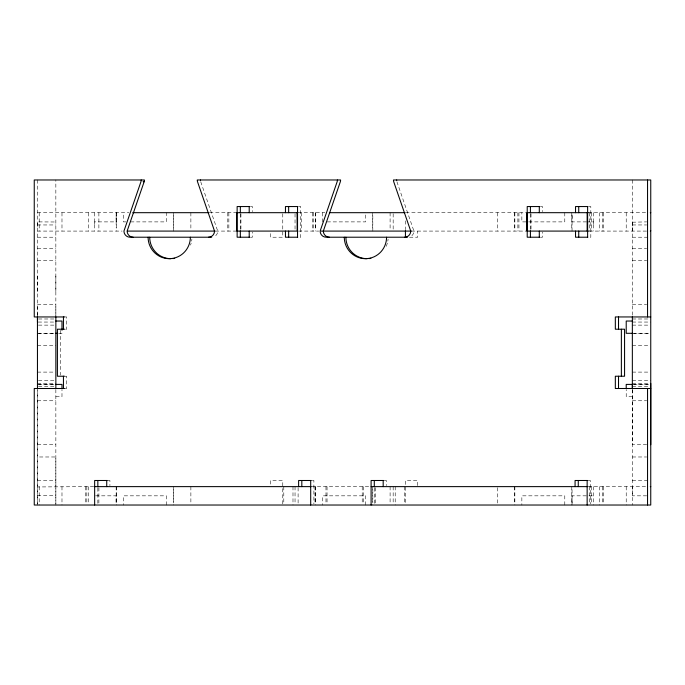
<?xml version="1.0" encoding="UTF-8"?>
<svg xmlns="http://www.w3.org/2000/svg" width="685" height="685" viewBox="0 0 685 685"><rect width="100%" height="100%" fill="white"/><g stroke="black" fill="none" stroke-linecap="round" stroke-linejoin="round"><path stroke-width="0.51" stroke-dasharray="3.42 2.57" d="M37.452 226.487L37.452 221.889L55.853 221.991M37.444 503.98L37.452 389.534L37.452 505.025M37.452 315.922L37.452 306.726M37.452 291.39L37.452 276.064M55.853 306.726L55.853 315.922L55.845 179.975M55.853 291.39L55.853 276.064M55.853 503.954L55.853 456.981L37.452 456.981M632.349 222.205L646.657 221.889M646.657 495.829L632.349 495.829L632.349 494.142M632.349 493.774L632.349 492.986M632.349 492.13L632.349 491.676M632.349 490.409L632.349 489.604M632.349 488.833L632.349 488.131M632.349 487.806L632.349 486.949M632.349 389.731L632.349 444.719L646.657 444.719M632.349 229.398L632.349 230.759M632.349 229.038L632.349 228.242M632.349 227.386L632.349 226.941M632.349 225.665L632.349 224.86M632.349 224.089L632.349 223.387M632.349 223.062L632.349 221.889M37.452 495.503L55.853 495.503M572.061 502.978L572.112 495.829L593.51 495.829M593.51 224.183L593.612 221.889L587.396 221.889M250.393 206.553L252.405 206.553L252.405 211.665M298.6 206.553L300.732 206.553L300.732 237.215L297.53 237.215M540.362 206.553L542.494 206.553L542.494 211.665M588.68 206.553L590.812 206.553L590.812 237.215L587.619 237.215M37.452 212.684L128.814 212.684M209.636 212.684L235.897 212.684M298.103 212.684L324.904 212.684M405.734 212.684L525.986 212.684M588.261 212.684L646.94 212.684M125.997 221.889L123.411 221.889L123.411 212.684M130.57 221.889L166.344 221.889L166.344 212.684M327.156 221.889L365.567 221.889L365.567 212.684M586.54 221.889L572.121 221.889L572.043 212.684M37.452 224.954L55.845 224.954M632.349 224.954L646.657 224.954M37.452 231.085L122.067 231.085M215.321 231.085L235.897 231.085M298.514 231.085L318.739 231.085M411.342 231.085L525.986 231.085M589.211 231.085L648.995 231.085M37.452 237.215L55.853 237.215M250.393 237.215L252.405 237.215L252.405 232.104M409.519 237.215L417.696 237.215L417.696 231.085M540.362 237.215L542.494 237.215L542.494 232.104M632.349 237.215L647.685 237.215M37.452 248.458L55.853 248.458M632.349 248.458L646.657 248.458M37.452 260.728L55.853 260.728M632.349 260.728L646.657 260.728M37.452 304.679L55.853 304.679M632.349 304.679L646.657 304.679M64.561 316.95L66.642 316.95L66.633 329.211L65.041 329.211M38.471 318.987L55.853 318.987M632.349 318.987L650.75 318.987M38.214 322.053L55.853 322.053M632.349 322.053L650.75 322.053M38.471 325.127L55.853 325.127M632.349 325.127L648.704 325.127M37.452 333.252L54.826 333.252M632.349 333.252L648.704 333.252M38.514 333.304L54.517 333.304M58.782 333.304L61.984 333.304L61.984 331.257M633.685 333.304L648.618 333.304M37.452 345.523L55.845 345.523M632.349 345.523L648.704 345.523M37.452 372.101L54.826 372.101M632.349 372.101L648.704 372.101M65.041 376.228L66.633 376.228L66.642 388.498L64.561 388.498M38.471 380.321L55.853 380.321M632.349 380.321L650.75 380.321M37.452 383.386L55.853 383.386M632.349 383.386L650.75 383.386M37.452 384.362L54.826 384.362M632.349 384.362L648.704 384.362M38.514 384.405L54.517 384.405M633.685 384.405L648.618 384.405M38.471 386.451L55.853 386.451M632.349 386.451L650.75 386.451M55.853 396.675L61.984 396.675L61.984 389.517M632.349 396.675L626.218 396.675L626.218 389.517M37.452 400.759L55.853 400.759M632.349 400.759L646.657 400.759M37.452 444.719L55.853 444.719M632.349 456.981L646.657 456.981M37.452 480.493L55.853 480.493M107.793 480.493L109.925 480.493L109.925 485.605M312.3 480.493L313.893 480.493L313.893 503.954M384.242 480.493L386.374 480.493L386.374 485.605M588.218 480.493L590.342 480.493L590.342 503.954M632.349 480.493L647.685 480.493M93.691 486.624L37.452 486.949M311.35 486.624L370.337 486.624M588.218 486.624L646.897 486.624M95.575 495.829L116.082 495.829L116.142 502.978M396.915 181.731L413.928 231.085A6.131 6.037 89.7 0 1 410.109 236.787M200.714 181.731L217.727 231.085A6.131 6.037 -89.7 0 1 213.908 236.787M94.693 224.183L94.59 221.889L116.082 221.889L116.159 212.684L116.159 228.019M632.349 179.975L632.349 315.922M632.349 389.517L632.349 505.025M626.218 212.684L626.218 231.085M626.218 486.624L626.218 505.025M603.494 212.684L603.494 231.085M603.494 486.624L603.494 502.978M602.432 212.684L602.432 231.085M602.432 486.624L602.432 502.978M599.64 212.684L599.64 231.085M599.64 486.624L599.64 505.025M593.51 212.684L593.51 231.085M593.51 486.624L593.51 505.025M591.42 212.684L591.42 231.085M591.42 486.624L591.42 502.978M589.314 212.684L589.314 231.085M589.314 486.624L589.314 502.978M572.043 215.749L572.043 231.085M572.043 489.689L572.043 505.025M571.787 212.684L571.787 228.019M571.787 486.624L571.787 505.025M564.783 212.684L564.783 221.889L521.85 221.889L521.85 212.684M564.783 505.025L564.783 495.829L521.85 495.829L521.85 505.025M531.021 213.711L531.021 229.038M530.413 213.951L530.413 229.817M518.939 212.684L518.939 231.085M517.877 212.684L517.877 231.085M514.855 212.684L514.855 231.085M514.855 486.624L514.855 505.025M514.598 212.684L514.598 228.019M514.598 486.624L514.598 501.959M497.319 212.684L497.319 231.085M497.319 487.651L497.319 505.025M417.696 485.605L417.696 480.493L405.426 480.493L405.426 503.954M405.434 220.861L405.426 229.749M404.407 486.624L404.407 503.184M395.211 486.624L395.211 505.025M393.164 213.711L393.164 231.085M393.164 486.624L393.164 502.978M390.099 212.684L390.099 229.038M390.099 486.624L390.099 502.978M375.363 487.651L375.363 502.978M374.293 487.96L374.293 503.954M372.82 215.749L372.82 231.085M372.82 489.689L372.82 502.978M372.571 212.684L372.571 228.019M372.563 486.624L372.563 505.025M365.567 505.025L365.567 495.829L322.635 495.829L322.635 505.025M363.29 486.624L363.29 502.978M362.219 486.624L362.219 502.978M327.045 486.624L327.045 502.978M325.983 486.624L325.983 502.978M322.635 212.684L322.635 221.889M315.631 212.684L315.631 231.085M315.631 486.624L315.631 505.025M315.374 212.684L315.374 228.019M315.374 486.624L315.374 501.959M314.972 486.624L314.972 502.978M313.413 212.684L313.413 231.085M312.343 212.684L312.343 231.085M301.332 212.684L301.332 231.085M298.103 487.651L298.103 505.025M295.038 213.711L295.038 231.085M295.038 486.624L295.038 502.978M292.992 486.624L292.992 505.025M283.796 486.624L283.796 503.184M282.768 213.711L282.768 237.215L270.507 237.215L270.507 231.085M282.768 503.954L282.768 480.493L270.507 480.493L270.507 485.605M240.932 213.711L240.932 229.038M240.332 213.951L240.332 229.817M228.85 212.684L228.85 231.085M227.788 212.684L227.788 231.085M190.875 212.684L190.875 229.038M190.875 486.624L190.875 502.978M173.605 215.749L173.605 231.085M173.605 489.689L173.605 502.978M173.348 212.684L173.348 228.019M173.348 486.624L173.348 505.025M166.344 505.025L166.344 495.829L123.411 495.829L123.411 505.025M116.416 212.684L116.416 231.085M116.416 486.624L116.416 505.025M116.159 486.624L116.159 501.959M98.88 212.684L98.88 231.085M98.914 487.651L98.88 505.025M97.844 487.96L97.844 503.954M94.693 212.684L94.693 231.085M88.562 212.684L88.562 231.085M88.562 486.624L88.562 502.978M86.832 486.624L86.832 502.978M85.771 486.624L85.771 502.978M61.984 212.684L61.984 231.085M61.984 486.624L61.984 505.025M60.605 330.281L60.605 375.166M55.853 389.517L55.853 505.025M39.208 212.684L39.208 231.085M39.208 486.624L39.208 505.025M37.452 179.975L37.452 316.95M388.087 239.142A21.466 21.141 90 0 1 387.821 241.12M387.359 243.124A21.466 21.141 90 0 1 386.126 246.437M191.886 239.142A21.466 21.141 -90 0 1 191.62 241.12M191.158 243.124A21.466 21.141 -90 0 1 190.481 245.119"/><path stroke-width="1.03" d="M37.452 322.053L37.452 316.95L37.452 388.498M63.44 329.211L63.448 316.95M618.521 388.498L618.529 376.228M632.349 388.678L632.349 384.448M650.75 444.719L650.75 383.386M650.75 486.624L650.305 486.624M64.561 316.95L34.259 316.95L34.25 179.975L144.398 179.975A6.122 6.028 -89.9 0 1 144.141 181.731L127.127 231.085A6.131 6.037 89.9 0 0 133.173 237.215M143.079 181.731L144.141 181.731M249.391 206.553L237.138 206.553L237.138 237.215L249.391 237.215M297.71 206.553L285.457 206.553L285.457 212.684M539.472 206.553L527.219 206.553L527.219 237.215L539.472 237.215M587.79 206.553L575.537 206.553L575.537 212.684M132.744 212.684L208.916 212.684M297.847 212.684L236.676 212.684L236.676 231.085L297.17 231.085L297.076 212.684M329.382 212.684L404.998 212.684M588.458 212.684L526.756 212.684L526.756 231.085L588.561 231.085M650.305 212.684L650.75 212.684M127.401 231.085L214.97 231.085M321.197 231.085L411.385 231.085M650.305 231.085L650.75 230.759M211.691 237.215L129.979 237.215A6.131 6.037 90 0 1 123.934 231.085L140.947 181.731A6.122 6.028 -89.9 0 0 141.196 179.975M297.71 237.215L285.457 237.215L285.457 231.085M407.472 237.215L326.171 237.215A6.131 6.037 90 0 1 320.135 231.085L337.148 181.731A6.122 6.028 -89.9 0 0 337.397 179.975M587.79 237.215L575.537 237.215L575.537 231.085M650.75 316.95L615.327 316.95L615.335 329.211L624.566 329.211L624.566 376.228L615.335 376.228L615.327 388.498L650.75 388.498M55.853 321.034L61.984 321.034L61.984 330.23M632.349 321.034L626.218 321.034L626.218 333.304L632.615 333.304M64.51 329.211L57.412 329.211L57.412 376.228L64.51 376.228M55.579 333.304L57.72 333.304M55.579 384.405L61.984 384.405L61.984 388.498M632.615 384.405L626.218 384.405L626.218 388.498M64.561 388.498L34.259 388.498L34.25 505.025L650.75 505.025L650.75 179.975L393.473 179.975A6.139 6.037 89.9 0 0 393.721 181.731L410.735 231.085A6.131 6.037 -89.8 0 1 404.689 237.215M107.262 480.493L94.65 480.493L94.65 505.025M311.238 480.493L298.626 480.493L298.626 486.624M383.352 480.493L371.099 480.493L371.099 505.025M587.328 480.493L575.075 480.493L575.075 486.624M94.658 486.624L311.093 486.624M371.107 486.624L587.499 486.624M618.521 316.95L618.529 329.211M63.44 376.228L63.448 388.498M647.548 179.975L647.548 316.95M647.548 388.498L647.548 505.025M632.349 316.804L632.349 388.498M621.372 329.211L621.372 376.228M587.619 206.553L587.619 237.215M587.156 212.684L587.156 231.085M587.148 480.493L587.148 505.025M578.731 206.553L578.731 212.684M578.731 231.085L578.731 237.215M578.268 480.493L578.268 486.624M539.3 206.553L539.3 212.684M539.3 231.085L539.3 237.215M530.413 206.553L530.413 212.898M530.413 230.871L530.413 237.215M405.426 230.819L405.426 237.215M383.18 480.493L383.18 486.624M374.293 480.493L374.293 486.889M310.699 480.493L310.699 505.025M301.82 480.493L301.82 486.624M297.53 206.553L297.53 237.215M288.65 206.553L288.65 212.684M288.65 231.085L288.65 237.215M249.212 206.553L249.212 212.684M249.212 231.085L249.212 237.215M240.332 206.553L240.332 212.898M240.332 230.871L240.332 237.215M106.732 480.493L106.732 486.624M97.844 480.493L97.844 486.889M55.853 316.804L55.853 388.498M200.482 180.42A6.139 6.045 90 0 1 200.465 179.975M329.374 237.215A6.131 6.037 -89.9 0 1 323.329 231.085L340.342 181.731A6.139 6.037 -89.9 0 0 340.591 179.975L197.271 179.975A6.122 6.028 -89.9 0 0 197.52 181.731L214.533 231.085A6.131 6.037 89.6 0 1 208.497 237.215M386.571 237.215A21.466 21.141 -89.9 0 1 365.43 258.682A21.466 21.141 -89.9 0 1 344.29 237.215M367.032 258.682A21.466 21.141 90 0 1 345.891 237.215M370.876 258.322A21.466 21.141 90 0 1 368.932 258.596M396.683 180.42A6.139 6.037 89.9 0 1 396.666 179.975M190.37 237.215A21.466 21.141 -90 0 1 169.238 258.682A21.466 21.141 -90 0 1 148.097 237.215M174.675 258.322A21.466 21.141 -90 0 1 172.731 258.596M170.83 258.682A21.466 21.141 -90 0 1 149.698 237.215"/></g></svg>
